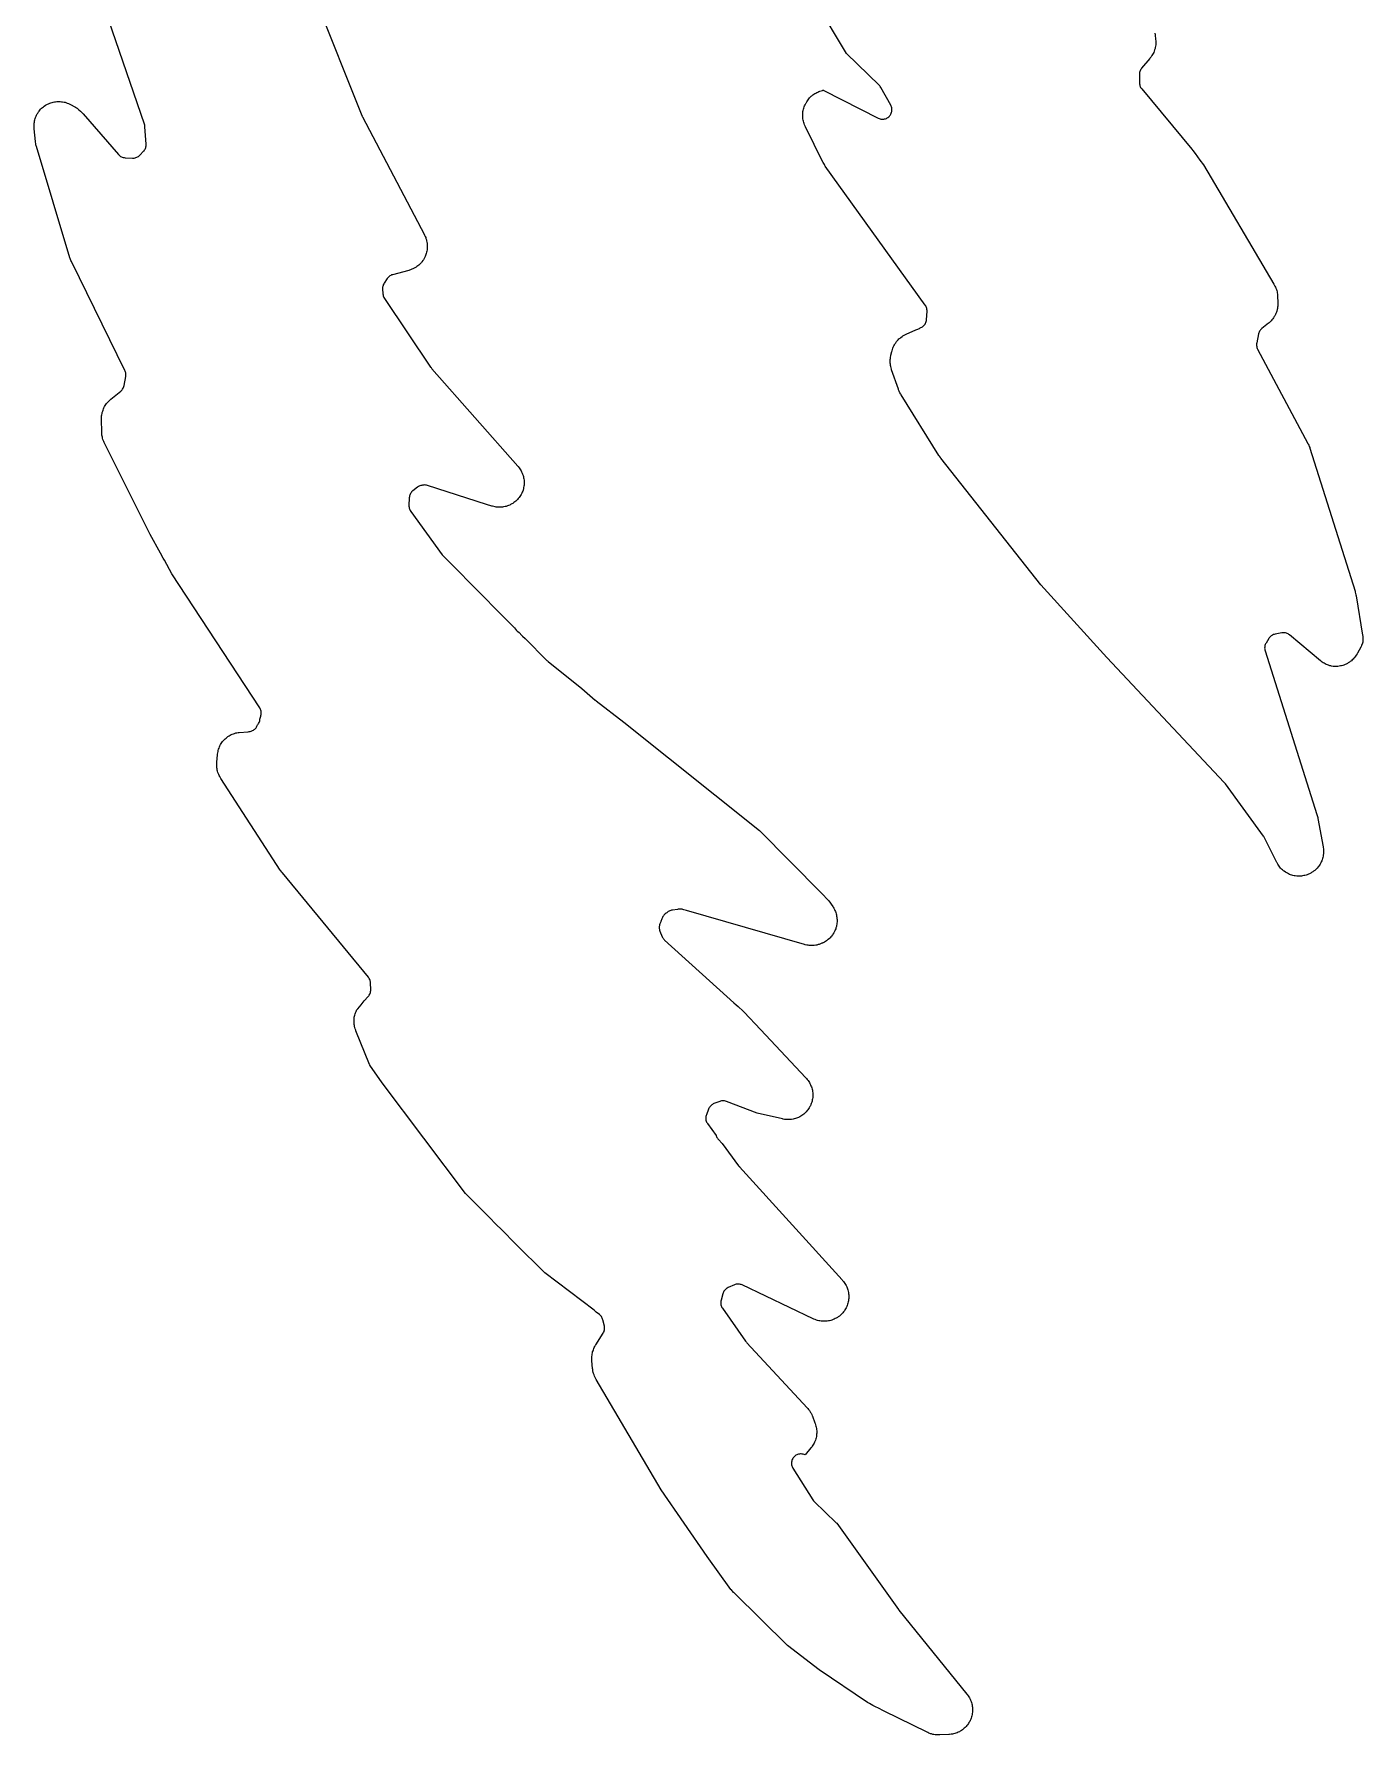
# Model space of a CAD drawing. Header units: millimetres. Extents: x 13 to 182, y 21 to 298.
# Drawn here: x 138.5 to 181, y 23.8 to 78.1 of the extents above; entities that cross this region are included whole.
import ezdxf

# ---------------------------------------------------------------- set-up
doc = ezdxf.new("R2010")
doc.units = ezdxf.units.MM
doc.layers.add('CUT', color=7, linetype='CONTINUOUS')

msp = doc.modelspace()

# ---------------------------------------------------------------- linework, layer by layer
at = {"layer": 'CUT'}
for points in [[(147.5012, 79.2429), (148.9857, 75.5288), (148.9918, 75.5147), (149.0007, 75.4954), (149.0075, 75.4816), (150.9822, 71.7178), (150.9914, 71.6992), (151.009, 71.6616), (151.0248, 71.6232), (151.0353, 71.5939), (151.0475, 71.5543), (151.0553, 71.5242), (151.0638, 71.4835), (151.0687, 71.4528), (151.0735, 71.4116), (151.0756, 71.3806), (151.0765, 71.3391), (151.0757, 71.308), (151.0728, 71.2666), (151.0692, 71.2359), (151.0624, 71.1946), (151.0553, 71.1613), (151.0443, 71.1194), (151.0346, 71.0889), (151.0197, 71.0486), (151.0071, 71.0189), (150.9885, 70.9802), (150.9731, 70.9519), (150.9508, 70.9152), (150.9329, 70.8885), (150.9072, 70.854), (150.8867, 70.8291), (150.8579, 70.7973), (150.8351, 70.7745), (150.8034, 70.7455), (150.7786, 70.725), (150.7442, 70.6992), (150.7175, 70.6811), (150.6809, 70.6588), (150.6526, 70.6433), (150.614, 70.6245), (150.5844, 70.6118), (150.5441, 70.5968), (150.5032, 70.5838), (150.4826, 70.5777), (149.9665, 70.4396), (149.9367, 70.43), (149.9081, 70.4173), (149.881, 70.4017), (149.8557, 70.3834), (149.8324, 70.3625), (149.8114, 70.3393), (149.7929, 70.314), (149.6966, 70.1668), (149.6827, 70.1432), (149.6709, 70.1183), (149.6615, 70.0925), (149.6545, 70.066), (149.6499, 70.0389), (149.6478, 70.0115), (149.6483, 69.984), (149.658, 69.8277), (149.6616, 69.7961), (149.6686, 69.765), (149.6788, 69.7349), (149.6922, 69.706), (149.7085, 69.6787), (151.1844, 67.4869), (151.1958, 67.4711), (151.2122, 67.4499), (151.2246, 67.4349), (153.9675, 64.324), (153.9819, 64.3068), (154.0099, 64.2717), (154.0361, 64.2353), (154.0543, 64.207), (154.0767, 64.1681), (154.092, 64.1382), (154.1105, 64.0973), (154.1227, 64.066), (154.137, 64.0234), (154.1461, 63.9911), (154.156, 63.9473), (154.1618, 63.9142), (154.1674, 63.8696), (154.1699, 63.8361), (154.1709, 63.7912), (154.1701, 63.7576), (154.1667, 63.7129), (154.1625, 63.6795), (154.1546, 63.6353), (154.1471, 63.6026), (154.1349, 63.5594), (154.1241, 63.5275), (154.1077, 63.4857), (154.0938, 63.4551), (154.0733, 63.4152), (154.0565, 63.3861), (154.0321, 63.3484), (154.0124, 63.3212), (153.9844, 63.2861), (153.9621, 63.2609), (153.9307, 63.2288), (153.906, 63.206), (153.8716, 63.1772), (153.8448, 63.157), (153.8076, 63.1317), (153.7789, 63.1142), (153.7395, 63.0929), (153.7091, 63.0783), (153.6678, 63.061), (153.6361, 63.0495), (153.5932, 63.0364), (153.5606, 63.0281), (153.5166, 63.0193), (153.4834, 63.0144), (153.4387, 63.01), (153.4051, 63.0084), (153.3602, 63.0085), (153.3266, 63.0102), (153.282, 63.0148), (153.2488, 63.0198), (153.2048, 63.0288), (153.1613, 63.04), (153.1397, 63.0461), (152.9648, 63.1005), (151.0854, 63.7058), (151.0566, 63.7135), (151.0272, 63.7184), (150.9975, 63.7202), (150.9677, 63.7192), (150.9382, 63.7151), (150.9187, 63.7105), (150.8983, 63.7078), (150.8703, 63.7015), (150.8432, 63.6925), (150.817, 63.681), (150.792, 63.667), (150.7684, 63.6507), (150.6189, 63.5362), (150.5967, 63.5175), (150.5765, 63.4967), (150.5583, 63.474), (150.5425, 63.4497), (150.529, 63.424), (150.5181, 63.3971), (150.5099, 63.3693), (150.5043, 63.3408), (150.5016, 63.3119), (150.4902, 63.0675), (150.4903, 63.0386), (150.4931, 63.0099), (150.4987, 62.9815), (150.507, 62.9539), (150.5179, 62.9271), (150.5313, 62.9016), (150.5471, 62.8774), (151.5523, 61.4918), (151.5666, 61.4736), (151.5822, 61.4566), (152.2502, 60.7837), (152.2519, 60.7816), (152.2674, 60.764), (152.2791, 60.7515), (153.8598, 59.151), (153.9277, 59.0723), (153.946, 59.0527), (153.9661, 59.035), (154.0079, 59.001), (154.0927, 58.9152), (154.1001, 58.9079), (154.1105, 58.8982), (154.1181, 58.8912), (154.2031, 58.8163), (154.9003, 58.1139), (154.9129, 58.102), (154.9305, 58.0862), (154.9437, 58.075), (156.0143, 57.2199), (156.4388, 56.8457), (156.4472, 56.8386), (156.4589, 56.829), (156.4675, 56.8222), (157.3619, 56.1435), (161.6957, 52.682), (163.6571, 50.6881), (163.9047, 50.4356), (164.0299, 50.2494), (164.0415, 50.2313), (164.0638, 50.1946), (164.0843, 50.1568), (164.0982, 50.1278), (164.115, 50.0882), (164.1262, 50.058), (164.1391, 50.017), (164.1473, 49.9859), (164.1563, 49.9439), (164.1615, 49.9121), (164.1664, 49.8694), (164.1685, 49.8373), (164.1693, 49.7943), (164.1684, 49.7621), (164.1651, 49.7193), (164.1611, 49.6873), (164.1538, 49.645), (164.1468, 49.6135), (164.1354, 49.5721), (164.1254, 49.5415), (164.1101, 49.5013), (164.0973, 49.4718), (164.0782, 49.4333), (164.0626, 49.4051), (164.04, 49.3686), (164.0217, 49.342), (163.9957, 49.3078), (163.9751, 49.2831), (163.9459, 49.2516), (163.923, 49.229), (163.8909, 49.2003), (163.8659, 49.18), (163.8313, 49.1546), (163.8045, 49.1368), (163.7676, 49.1147), (163.7297, 49.0945), (163.7105, 49.0848), (163.7079, 49.0835), (163.6867, 49.0741), (163.6438, 49.0564), (163.6, 49.041), (163.5667, 49.0311), (163.5216, 49.0202), (163.4874, 49.0138), (163.4414, 49.0076), (163.4068, 49.0048), (163.3604, 49.0034), (163.3257, 49.0041), (163.2794, 49.0075), (163.2449, 49.0118), (163.1992, 49.02), (163.154, 49.0304), (163.1315, 49.0362), (159.3595, 50.1181), (159.2713, 50.1489), (159.2451, 50.1567), (159.2184, 50.1622), (159.1912, 50.1651), (159.164, 50.1656), (159.1629, 50.1655), (159.149, 50.1661), (159.1209, 50.1648), (159.093, 50.1607), (159.0739, 50.1561), (158.9087, 50.1364), (158.8809, 50.1317), (158.8538, 50.1245), (158.8274, 50.1148), (158.8021, 50.1027), (158.778, 50.0882), (158.7553, 50.0716), (158.7344, 50.0529), (158.7322, 50.0505), (158.7318, 50.0504), (158.7061, 50.0351), (158.682, 50.0175), (158.6598, 49.9975), (158.6396, 49.9753), (158.6218, 49.9513), (158.6065, 49.9257), (158.5938, 49.8986), (158.5835, 49.8736), (158.5707, 49.8532), (158.5579, 49.8277), (158.5476, 49.8012), (158.5399, 49.7738), (158.5378, 49.7622), (158.5097, 49.6938), (158.5, 49.6663), (158.493, 49.638), (158.4887, 49.6092), (158.4873, 49.58), (158.4887, 49.5509), (158.4929, 49.5221), (158.4999, 49.4938), (158.5096, 49.4663), (158.5839, 49.2847), (158.5952, 49.2603), (158.6086, 49.2371), (158.624, 49.2151), (158.6414, 49.1946), (158.6605, 49.1757), (160.6502, 47.3784), (160.8734, 47.1762), (160.9512, 47.1057), (161.0057, 47.0563), (161.171, 46.9065), (161.1895, 46.8884), (161.202, 46.8757), (161.7228, 46.3245), (163.1755, 44.7725), (163.1901, 44.756), (163.2186, 44.7225), (163.2454, 44.6876), (163.2641, 44.6604), (163.2874, 44.6231), (163.3034, 44.5942), (163.3229, 44.5548), (163.336, 44.5245), (163.3516, 44.4833), (163.3617, 44.4519), (163.3731, 44.4094), (163.3801, 44.3772), (163.3874, 44.3338), (163.3912, 44.301), (163.3941, 44.2571), (163.3947, 44.2241), (163.3934, 44.1801), (163.3908, 44.1473), (163.3851, 44.1036), (163.3793, 44.0711), (163.3694, 44.0282), (163.3604, 43.9965), (163.3464, 43.9548), (163.3344, 43.9241), (163.3163, 43.8839), (163.3014, 43.8545), (163.2795, 43.8163), (163.2617, 43.7886), (163.2362, 43.7527), (163.2158, 43.7268), (163.1869, 43.6936), (163.1641, 43.6698), (163.1321, 43.6395), (163.107, 43.6181), (163.0722, 43.5911), (163.0452, 43.5722), (163.0079, 43.5488), (162.9792, 43.5326), (162.9398, 43.513), (162.9096, 43.4997), (162.8685, 43.484), (162.8371, 43.4737), (162.7947, 43.4621), (162.7625, 43.4549), (162.7191, 43.4475), (162.6863, 43.4435), (162.6424, 43.4403), (162.6095, 43.4396), (162.5655, 43.4407), (162.5326, 43.4432), (162.4889, 43.4487), (162.4455, 43.4562), (162.4239, 43.4606), (161.6203, 43.6419), (160.6332, 44.0199), (160.6035, 44.0295), (160.573, 44.036), (160.542, 44.0393), (160.5108, 44.0394), (160.4797, 44.0362), (160.4492, 44.0298), (160.4195, 44.0202), (160.2372, 43.951), (160.2115, 43.9399), (160.187, 43.9264), (160.1639, 43.9107), (160.1423, 43.893), (160.1224, 43.8732), (160.1045, 43.8518), (160.0887, 43.8287), (160.0751, 43.8043), (160.0638, 43.7787), (159.9939, 43.5979), (159.9845, 43.5693), (159.978, 43.5399), (159.9744, 43.51), (159.9739, 43.4799), (159.9764, 43.4498), (159.9819, 43.4202), (159.9904, 43.3913), (160.0017, 43.3634), (160.0157, 43.3367), (160.0324, 43.3116), (160.309, 42.9368), (160.3117, 42.9258), (160.3209, 42.8988), (160.3326, 42.8729), (160.3467, 42.8481), (160.3631, 42.8248), (160.3817, 42.8032), (160.5013, 42.6764), (161.0252, 41.9666), (161.0346, 41.9546), (161.0478, 41.9384), (161.0578, 41.9269), (164.3331, 38.3209), (164.3476, 38.3042), (164.3757, 38.2701), (164.402, 38.2346), (164.4204, 38.2071), (164.4432, 38.1692), (164.4588, 38.14), (164.4777, 38.1001), (164.4904, 38.0695), (164.5054, 38.0279), (164.515, 37.9963), (164.5258, 37.9534), (164.5322, 37.9209), (164.5387, 37.8772), (164.542, 37.8443), (164.5442, 37.8002), (164.5442, 37.7671), (164.5421, 37.7229), (164.5388, 37.69), (164.5323, 37.6463), (164.5259, 37.6138), (164.5152, 37.5709), (164.5056, 37.5392), (164.4907, 37.4976), (164.478, 37.467), (164.4591, 37.4271), (164.4435, 37.3979), (164.4208, 37.36), (164.4024, 37.3325), (164.3761, 37.297), (164.3551, 37.2714), (164.3254, 37.2386), (164.302, 37.2152), (164.2692, 37.1856), (164.2436, 37.1646), (164.2081, 37.1383), (164.1806, 37.1199), (164.1427, 37.0972), (164.1135, 37.0816), (164.0735, 37.0627), (164.0429, 37.0501), (164.0013, 37.0352), (163.9696, 37.0256), (163.9267, 37.0149), (163.8943, 37.0085), (163.8505, 37.002), (163.8176, 36.9988), (163.7735, 36.9967), (163.7403, 36.9967), (163.6962, 36.9989), (163.6633, 37.0022), (163.6196, 37.0088), (163.5871, 37.0152), (163.5442, 37.026), (163.5126, 37.0357), (163.471, 37.0506), (163.4302, 37.0676), (163.41, 37.0766), (161.1362, 38.1557), (161.11, 38.1667), (161.0828, 38.1751), (161.0549, 38.1809), (161.0267, 38.1841), (160.9982, 38.1846), (160.9698, 38.1823), (160.9418, 38.1774), (160.9144, 38.1699), (160.8878, 38.1597), (160.6871, 38.0723), (160.6603, 38.059), (160.6349, 38.0431), (160.6113, 38.0248), (160.5896, 38.0041), (160.5701, 37.9815), (160.5529, 37.9569), (160.5382, 37.9308), (160.5263, 37.9034), (160.5171, 37.8749), (160.4616, 37.6676), (160.4554, 37.6392), (160.452, 37.6102), (160.4515, 37.581), (160.4537, 37.552), (160.4588, 37.5233), (160.4667, 37.4952), (160.4773, 37.468), (160.4904, 37.442), (160.506, 37.4173), (161.2481, 36.3629), (161.2601, 36.347), (161.2773, 36.3257), (161.2904, 36.3107), (163.2169, 34.2275), (163.2309, 34.2116), (163.2582, 34.1792), (163.2839, 34.1455), (163.302, 34.1193), (163.3245, 34.0834), (163.34, 34.0556), (163.3589, 34.0177), (163.3761, 33.979), (163.3842, 33.9594), (163.4642, 33.7526), (163.4715, 33.7323), (163.4852, 33.6912), (163.4968, 33.6496), (163.5041, 33.618), (163.5117, 33.5754), (163.5159, 33.5433), (163.5193, 33.5001), (163.5204, 33.4678), (163.5197, 33.4245), (163.5177, 33.3922), (163.5128, 33.3492), (163.5077, 33.3172), (163.4988, 33.2749), (163.4906, 33.2435), (163.4776, 33.2022), (163.4664, 33.1718), (163.4496, 33.132), (163.4355, 33.1028), (163.4149, 33.0647), (163.3982, 33.037), (163.374, 33.0011), (163.3481, 32.9665), (163.3348, 32.9494), (163.1518, 32.7272), (163.1136, 32.7408), (163.0851, 32.7494), (163.056, 32.7551), (163.0265, 32.7579), (162.9968, 32.7578), (162.9673, 32.7548), (162.9382, 32.7488), (162.9099, 32.7401), (162.8825, 32.7285), (162.8565, 32.7143), (162.8319, 32.6976), (162.8092, 32.6786), (162.7884, 32.6574), (162.7698, 32.6343), (162.7536, 32.6094), (162.74, 32.5831), (162.729, 32.5555), (162.7207, 32.527), (162.7154, 32.4978), (162.7129, 32.4682), (162.7134, 32.4386), (162.7168, 32.4091), (162.7231, 32.3801), (162.7323, 32.3518), (162.7442, 32.3247), (162.7587, 32.2988), (163.3921, 31.2894), (163.4135, 31.2596), (163.4384, 31.2326), (164.1452, 30.5536), (164.1611, 30.54), (166.1293, 27.7877), (166.1347, 27.7804), (166.1422, 27.7706), (166.1477, 27.7635), (168.3182, 25.0839), (168.3319, 25.0661), (168.3584, 25.0298), (168.3831, 24.9922), (168.4001, 24.9632), (168.4209, 24.9233), (168.435, 24.8927), (168.4517, 24.851), (168.4627, 24.8191), (168.4751, 24.7759), (168.4828, 24.7432), (168.4909, 24.699), (168.4953, 24.6656), (168.499, 24.6208), (168.5, 24.5871), (168.4992, 24.5422), (168.4969, 24.5086), (168.4915, 24.4639), (168.4859, 24.4307), (168.4761, 24.3869), (168.4672, 24.3544), (168.4531, 24.3117), (168.441, 24.2803), (168.4227, 24.2392), (168.4075, 24.2092), (168.3852, 24.1702), (168.3671, 24.1418), (168.341, 24.1052), (168.3201, 24.0787), (168.2905, 24.0449), (168.2671, 24.0207), (168.2343, 23.99), (168.2086, 23.9682), (168.1729, 23.9409), (168.1451, 23.9218), (168.1069, 23.8983), (168.0774, 23.882), (168.0369, 23.8624), (168.0059, 23.8492), (167.9638, 23.8337), (167.9316, 23.8237), (167.8881, 23.8124), (167.8551, 23.8056), (167.8107, 23.7988), (167.766, 23.7942), (167.7436, 23.7925), (167.4572, 23.7774), (167.4342, 23.7768), (167.388, 23.7767), (167.3419, 23.779), (167.3076, 23.7825), (167.2619, 23.7895), (167.2281, 23.7965), (167.1834, 23.8082), (167.1505, 23.8186), (167.1073, 23.8347), (167.065, 23.8531), (167.044, 23.8628), (165.6737, 24.5424), (165.4718, 24.6441), (165.4246, 24.6678), (165.3171, 24.722), (165.2016, 24.7802), (165.1647, 24.8017), (165.1391, 24.8178), (163.5963, 25.8615), (162.5862, 26.6326), (160.8782, 28.3163), (160.8651, 28.3297), (160.8396, 28.3571), (160.8152, 28.3855), (160.792, 28.4149), (160.7807, 28.4299), (160.0207, 29.481), (158.5473, 31.6147), (156.4737, 35.135), (156.4618, 35.1566), (156.4391, 35.2005), (156.4188, 35.2456), (156.4055, 35.2802), (156.3903, 35.3273), (156.3809, 35.3631), (156.3709, 35.4115), (156.3637, 35.4604), (156.3607, 35.485), (156.3379, 35.7307), (156.3365, 35.7518), (156.3346, 35.7942), (156.3347, 35.8367), (156.3362, 35.8684), (156.3403, 35.9107), (156.3448, 35.9421), (156.3529, 35.9838), (156.3604, 36.0147), (156.3723, 36.0555), (156.3827, 36.0855), (156.3984, 36.1249), (156.4116, 36.1539), (156.431, 36.1916), (156.4521, 36.2284), (156.4631, 36.2466), (156.6964, 36.612), (156.7114, 36.6383), (156.7236, 36.666), (156.733, 36.6948), (156.7395, 36.7244), (156.7429, 36.7545), (156.7433, 36.7847), (156.7407, 36.8149), (156.735, 36.8446), (156.6873, 37.0401), (156.6789, 37.0682), (156.6678, 37.0954), (156.6542, 37.1214), (156.638, 37.1459), (156.6196, 37.1687), (156.599, 37.1896), (156.5764, 37.2084), (156.4741, 37.2856), (156.4708, 37.2904), (156.4532, 37.3117), (156.4337, 37.3313), (156.4125, 37.3489), (154.8311, 38.5486), (154.807, 38.5682), (154.7983, 38.5758), (153.9147, 39.4541), (153.435, 39.9353), (153.2885, 40.0822), (153.0401, 40.3313), (152.2989, 41.0747), (152.298, 41.0758), (149.6389, 44.6136), (149.2426, 45.1779), (149.2388, 45.1863), (149.2311, 45.2042), (148.796, 46.277), (148.7884, 46.2971), (148.7742, 46.3377), (148.7619, 46.3789), (148.7542, 46.4102), (148.7459, 46.4524), (148.7412, 46.4842), (148.737, 46.527), (148.7354, 46.5592), (148.7352, 46.6022), (148.7367, 46.6344), (148.7407, 46.6772), (148.7452, 46.7091), (148.7532, 46.7513), (148.7608, 46.7826), (148.7728, 46.8239), (148.7833, 46.8544), (148.7993, 46.8943), (148.8126, 46.9236), (148.8185, 46.9352), (148.8557, 46.982), (148.9591, 47.1125), (148.991, 47.1528), (149.0595, 47.2392), (149.1873, 47.3731), (149.207, 47.3959), (149.2242, 47.4205), (149.2389, 47.4467), (149.2509, 47.4742), (149.2601, 47.5028), (149.2664, 47.5322), (149.2698, 47.562), (149.2701, 47.5921), (149.2613, 47.8132), (149.259, 47.841), (149.254, 47.8684), (149.2465, 47.8952), (149.2366, 47.9212), (149.2243, 47.9462), (149.2098, 47.97), (149.1931, 47.9922), (146.4479, 51.3223), (146.4321, 51.3425), (146.3943, 51.3941), (146.3798, 51.4152), (144.4788, 54.3448), (144.4675, 54.3631), (144.4459, 54.4001), (144.4261, 54.4382), (144.4126, 54.4674), (144.3965, 54.5072), (144.3859, 54.5375), (144.3736, 54.5786), (144.3659, 54.6099), (144.3577, 54.652), (144.353, 54.6838), (144.3488, 54.7265), (144.3471, 54.7586), (144.347, 54.8015), (144.3489, 54.8444), (144.3504, 54.8658), (144.3717, 55.0955), (144.3743, 55.1178), (144.3806, 55.1623), (144.3892, 55.2063), (144.3973, 55.239), (144.4102, 55.2819), (144.4215, 55.3136), (144.4386, 55.3551), (144.453, 55.3855), (144.4742, 55.4251), (144.4915, 55.4539), (144.5165, 55.4912), (144.5367, 55.5181), (144.5653, 55.5527), (144.588, 55.5775), (144.6199, 55.6091), (144.645, 55.6315), (144.6799, 55.6597), (144.707, 55.6795), (144.7446, 55.7041), (144.7736, 55.7211), (144.8134, 55.7419), (144.844, 55.7559), (144.8856, 55.7726), (144.9174, 55.7835), (144.9606, 55.7959), (144.9933, 55.8036), (145.0375, 55.8117), (145.0614, 55.8148), (145.3511, 55.8347), (145.3817, 55.8383), (145.4117, 55.8451), (145.416, 55.8466), (145.4436, 55.8528), (145.4704, 55.8616), (145.4963, 55.8729), (145.5211, 55.8866), (145.5444, 55.9025), (145.5662, 55.9206), (145.5861, 55.9407), (145.6041, 55.9625), (145.6199, 55.9859), (145.6334, 56.0107), (145.6446, 56.0367), (145.6502, 56.0516), (145.6506, 56.052), (145.6697, 56.0747), (145.6865, 56.0991), (145.7008, 56.1251), (145.7125, 56.1524), (145.7214, 56.1806), (145.7275, 56.2097), (145.7307, 56.2392), (145.7326, 56.2716), (145.7536, 56.3277), (145.7622, 56.3545), (145.7683, 56.382), (145.7718, 56.4099), (145.7726, 56.4381), (145.7708, 56.4662), (145.7664, 56.494), (145.7594, 56.5213), (145.7498, 56.5478), (145.7379, 56.5732), (145.7235, 56.5975), (142.9151, 60.8788), (142.6747, 61.3167), (142.6369, 61.3854), (142.5512, 61.5415), (142.2236, 62.138), (140.7619, 65.0548), (140.7533, 65.0729), (140.737, 65.1095), (140.7223, 65.1468), (140.7125, 65.1752), (140.7012, 65.2137), (140.694, 65.2429), (140.6861, 65.2822), (140.6816, 65.3119), (140.6773, 65.3518), (140.6747, 65.3918), (140.6739, 65.4119), (140.6663, 65.8164), (140.6665, 65.8389), (140.6679, 65.8839), (140.6715, 65.9288), (140.676, 65.9622), (140.6841, 66.0065), (140.6918, 66.0393), (140.7043, 66.0826), (140.7153, 66.1145), (140.7321, 66.1562), (140.7462, 66.1869), (140.7671, 66.2268), (140.7842, 66.2558), (140.8089, 66.2934), (140.8289, 66.3206), (140.8572, 66.3556), (140.8798, 66.3807), (140.9115, 66.4126), (140.9448, 66.4429), (140.9618, 66.4577), (141.2819, 66.721), (141.3038, 66.741), (141.3237, 66.763), (141.3413, 66.7869), (141.3565, 66.8124), (141.369, 66.8393), (141.3789, 66.8673), (141.3859, 66.8962), (141.4424, 67.1911), (141.4464, 67.2186), (141.4478, 67.2462), (141.4466, 67.2739), (141.4429, 67.3014), (141.4367, 67.3284), (141.428, 67.3547), (141.417, 67.3801), (139.7136, 70.8412), (139.7057, 70.858), (139.6907, 70.8919), (139.6772, 70.9264), (139.665, 70.9615), (139.6593, 70.9791), (138.5893, 74.5325), (138.5837, 74.553), (138.5733, 74.5943), (138.565, 74.636), (138.5586, 74.678), (138.5559, 74.6992), (138.5148, 75.0955), (138.5131, 75.1176), (138.5107, 75.1617), (138.5105, 75.2058), (138.5119, 75.2389), (138.516, 75.2829), (138.5207, 75.3156), (138.5291, 75.359), (138.537, 75.3911), (138.5496, 75.4334), (138.5606, 75.4646), (138.5773, 75.5055), (138.5913, 75.5355), (138.612, 75.5746), (138.6288, 75.603), (138.6532, 75.6399), (138.6728, 75.6665), (138.7006, 75.7008), (138.7227, 75.7254), (138.7538, 75.7568), (138.7782, 75.7792), (138.8122, 75.8073), (138.8387, 75.8272), (138.8753, 75.8519), (138.9036, 75.869), (138.9425, 75.89), (138.9724, 75.9043), (139.0131, 75.9214), (139.0442, 75.9327), (139.0864, 75.9457), (139.1185, 75.9539), (139.1617, 75.9627), (139.1944, 75.9677), (139.2384, 75.9722), (139.2714, 75.974), (139.3156, 75.9742), (139.3486, 75.9727), (139.3926, 75.9686), (139.4254, 75.9639), (139.4687, 75.9554), (139.5009, 75.9475), (139.5432, 75.9349), (139.5744, 75.9239), (139.6153, 75.9072), (139.6553, 75.8885), (139.675, 75.8786), (139.8178, 75.8031), (139.8361, 75.7929), (139.8721, 75.7716), (139.8929, 75.758), (139.9473, 75.708), (139.9964, 75.663), (140.0197, 75.6417), (140.0852, 75.5816), (141.2082, 74.2805), (141.2292, 74.2586), (141.2524, 74.2388), (141.2774, 74.2215), (141.3041, 74.2068), (141.3321, 74.1949), (141.3611, 74.1859), (141.3909, 74.1799), (141.4212, 74.1769), (141.6576, 74.1658), (141.6858, 74.1658), (141.7138, 74.1684), (141.7415, 74.1737), (141.7686, 74.1815), (141.7948, 74.1919), (141.8199, 74.2046), (141.8437, 74.2197), (141.866, 74.2369), (141.8866, 74.2562), (142.009, 74.3818), (142.0275, 74.4027), (142.044, 74.4252), (142.0584, 74.4492), (142.0704, 74.4744), (142.0801, 74.5006), (142.0872, 74.5276), (142.0919, 74.5551), (142.0939, 74.583), (142.0934, 74.6109), (142.0565, 75.1697), (142.0536, 75.1961), (142.0483, 75.2221), (142.0408, 75.2476), (140.6625, 79.2493)], [(174.3204, 78.1524), (174.3289, 78.1069), (174.3326, 78.084), (174.3468, 77.9789), (174.3493, 77.9556), (174.3532, 77.909), (174.3546, 77.8622), (174.3538, 77.8272), (174.3504, 77.7805), (174.3459, 77.7457), (174.3377, 77.6996), (174.3297, 77.6655), (174.3166, 77.6205), (174.3051, 77.5874), (174.2875, 77.5441), (174.2726, 77.5123), (174.2506, 77.471), (174.2325, 77.441), (174.2062, 77.4022), (174.1781, 77.3649), (174.1635, 77.3466), (173.9015, 77.0346), (173.8831, 77.0103), (173.8673, 76.9844), (173.8543, 76.957), (173.844, 76.9284), (173.8367, 76.8989), (173.8324, 76.8688), (173.8312, 76.8385), (173.8341, 76.5636), (173.8358, 76.5343), (173.8404, 76.5053), (173.8478, 76.4769), (173.858, 76.4493), (173.8708, 76.4229), (173.8861, 76.3978), (173.9038, 76.3744), (175.5067, 74.4557), (175.5411, 74.4089), (175.6106, 74.3145), (175.7667, 74.1023), (175.8749, 73.9552), (178.1309, 70.1366), (178.1417, 70.1173), (178.1623, 70.0782), (178.1809, 70.0382), (178.1934, 70.0075), (178.208, 69.9658), (178.2174, 69.934), (178.2279, 69.8911), (178.2341, 69.8586), (178.2403, 69.8148), (178.2443, 69.7708), (178.2458, 69.7488), (178.2541, 69.5536), (178.2545, 69.5303), (178.254, 69.4838), (178.2512, 69.4375), (178.2473, 69.4029), (178.2397, 69.357), (178.2322, 69.323), (178.2199, 69.2782), (178.209, 69.2451), (178.1921, 69.2018), (178.1778, 69.1701), (178.1566, 69.1287), (178.1391, 69.0986), (178.1137, 69.0597), (178.0932, 69.0315), (178.0639, 68.9954), (178.0406, 68.9695), (178.0078, 68.9367), (177.9733, 68.9055), (177.9557, 68.8904), (177.7449, 68.7189), (177.7232, 68.6995), (177.7036, 68.6781), (177.6861, 68.6549), (177.6709, 68.6301), (177.6583, 68.604), (177.6482, 68.5767), (177.6407, 68.5487), (177.5798, 68.2624), (177.5751, 68.2328), (177.5733, 68.2029), (177.5745, 68.173), (177.5786, 68.1433), (177.5858, 68.1142), (177.5958, 68.086), (177.6085, 68.0588), (179.2146, 65.0462), (179.2239, 65.0277), (179.2417, 64.9902), (179.2578, 64.952), (179.2721, 64.9131), (179.2787, 64.8935), (180.7202, 60.3216), (180.7287, 60.291), (180.7471, 60.2138), (180.7534, 60.1826), (180.9628, 58.9182), (180.9659, 58.8961), (180.971, 58.8517), (180.9739, 58.8072), (180.9744, 58.7737), (180.9728, 58.7291), (180.9702, 58.6982), (180.9602, 58.6664), (180.949, 58.6362), (180.9321, 58.5966), (180.9134, 58.5579), (180.9036, 58.5388), (180.7956, 58.3404), (180.7844, 58.3209), (180.7609, 58.2824), (180.7355, 58.2451), (180.7151, 58.2182), (180.686, 58.1837), (180.663, 58.1589), (180.6307, 58.1275), (180.6053, 58.1052), (180.57, 58.0771), (180.5426, 58.0575), (180.5046, 58.0331), (180.4753, 58.0163), (180.4351, 57.9958), (180.4043, 57.982), (180.3622, 57.9657), (180.3302, 57.955), (180.2867, 57.943), (180.2537, 57.9356), (180.2093, 57.928), (180.1758, 57.9239), (180.1308, 57.9208), (180.097, 57.9201), (180.0519, 57.9215), (180.0182, 57.9243), (179.9735, 57.9301), (179.9659, 57.9315), (179.9424, 57.9366), (179.9111, 57.945), (179.8699, 57.9583), (179.8395, 57.9697), (179.7998, 57.9868), (179.7707, 58.001), (179.7327, 58.0219), (179.7051, 58.0389), (179.6694, 58.0633), (179.6349, 58.0894), (179.6179, 58.1028), (178.6292, 58.928), (178.6058, 58.9456), (178.5808, 58.9609), (178.5544, 58.9737), (178.5269, 58.9838), (178.4985, 58.9912), (178.4696, 58.9958), (178.4403, 58.9976), (178.411, 58.9965), (178.382, 58.9925), (178.1661, 58.9523), (178.1389, 58.9459), (178.1125, 58.937), (178.087, 58.9257), (178.0626, 58.9121), (178.0396, 58.8963), (178.0182, 58.8784), (177.9986, 58.8586), (177.9808, 58.8371), (177.9652, 58.814), (177.8769, 58.6697), (177.8632, 58.6447), (177.8519, 58.6186), (177.8432, 58.5914), (177.837, 58.5636), (177.8336, 58.5353), (177.8328, 58.5068), (177.8348, 58.4783), (177.8395, 58.4502), (177.8468, 58.4226), (179.5041, 53.1855), (179.5118, 53.1583), (179.5288, 53.09), (179.5347, 53.0624), (179.7001, 52.1593), (179.7036, 52.1375), (179.7094, 52.0936), (179.713, 52.0495), (179.7141, 52.0163), (179.7134, 51.972), (179.7113, 51.9389), (179.7062, 51.8949), (179.7008, 51.8622), (179.6915, 51.8189), (179.6829, 51.7869), (179.6694, 51.7448), (179.6577, 51.7137), (179.64, 51.6731), (179.6253, 51.6434), (179.6038, 51.6047), (179.5862, 51.5765), (179.561, 51.5401), (179.5408, 51.5138), (179.5121, 51.4801), (179.4894, 51.4559), (179.4575, 51.4252), (179.4325, 51.4034), (179.3978, 51.3759), (179.3708, 51.3567), (179.3335, 51.3327), (179.3048, 51.3162), (179.2653, 51.2961), (179.2351, 51.2825), (179.1939, 51.2663), (179.1624, 51.2558), (179.1198, 51.2437), (179.0875, 51.2363), (179.0439, 51.2285), (179.011, 51.2243), (178.9668, 51.2208), (178.9337, 51.2199), (178.8894, 51.2208), (178.8563, 51.2231), (178.8124, 51.2283), (178.7797, 51.2339), (178.7364, 51.2434), (178.7044, 51.2521), (178.6623, 51.2659), (178.6313, 51.2777), (178.5908, 51.2955), (178.5611, 51.3104), (178.5225, 51.3321), (178.4945, 51.3498), (178.4582, 51.3752), (178.432, 51.3955), (178.3984, 51.4243), (178.3743, 51.4472), (178.3437, 51.4792), (178.322, 51.5042), (178.2947, 51.5391), (178.2756, 51.5662), (178.2518, 51.6036), (178.23, 51.642), (178.2195, 51.6616), (177.8159, 52.461), (177.8041, 52.4821), (177.7908, 52.5022), (176.5809, 54.1668), (176.5694, 54.1816), (176.553, 54.2014), (176.5406, 54.2155), (172.7911, 58.2115), (170.6767, 60.5272), (167.4893, 64.5769), (167.4748, 64.5964), (167.4399, 64.646), (167.4265, 64.6662), (166.2151, 66.6033), (166.2023, 66.625), (166.178, 66.6692), (166.1562, 66.7147), (166.1371, 66.7613), (166.1281, 66.7849), (165.9136, 67.402), (165.9071, 67.4224), (165.895, 67.4634), (165.8848, 67.5049), (165.8787, 67.5363), (165.8726, 67.5786), (165.8695, 67.6105), (165.8673, 67.6532), (165.8673, 67.6852), (165.8692, 67.7279), (165.8722, 67.7598), (165.8782, 67.8021), (165.8862, 67.8441), (165.8907, 67.865), (165.9197, 67.9856), (165.9256, 68.0077), (165.9384, 68.0514), (165.9535, 68.0944), (165.9664, 68.126), (165.9858, 68.1673), (166.0019, 68.1975), (166.0253, 68.2366), (166.0443, 68.265), (166.0716, 68.3015), (166.0934, 68.3278), (166.1242, 68.3614), (166.1486, 68.3853), (166.1827, 68.4156), (166.2093, 68.437), (166.2463, 68.4637), (166.275, 68.4823), (166.3144, 68.5051), (166.355, 68.5258), (166.3756, 68.5357), (166.686, 68.6753), (166.7212, 68.685), (166.7496, 68.6944), (166.7769, 68.7065), (166.8028, 68.7213), (166.8272, 68.7386), (166.8275, 68.7389), (166.8498, 68.7489), (166.876, 68.7623), (166.9008, 68.7782), (166.9239, 68.7964), (166.9451, 68.8168), (166.9642, 68.8392), (166.9811, 68.8633), (166.9955, 68.889), (167.0072, 68.916), (167.0163, 68.944), (167.0226, 68.9727), (167.0261, 69.002), (167.0445, 69.2695), (167.0451, 69.2992), (167.0427, 69.3287), (167.0375, 69.3578), (167.0294, 69.3863), (167.0185, 69.4139), (167.005, 69.4403), (166.9889, 69.4651), (163.7943, 73.9128), (163.784, 73.9277), (163.764, 73.958), (163.7453, 73.9892), (163.7278, 74.021), (163.7194, 74.0371), (163.1576, 75.1671), (163.1482, 75.1872), (163.1305, 75.2277), (163.1148, 75.2691), (163.1045, 75.3007), (163.093, 75.3434), (163.0859, 75.3758), (163.0786, 75.4195), (163.0747, 75.4524), (163.0717, 75.4966), (163.0711, 75.5298), (163.0725, 75.574), (163.0751, 75.6071), (163.0808, 75.651), (163.0867, 75.6836), (163.0967, 75.7267), (163.1058, 75.7587), (163.12, 75.8006), (163.1321, 75.8314), (163.1504, 75.8718), (163.1706, 75.9112), (163.1812, 75.9306), (163.189, 75.9442), (163.1998, 75.962), (163.2223, 75.9971), (163.2464, 76.0312), (163.2656, 76.0558), (163.2928, 76.0875), (163.3142, 76.1103), (163.3442, 76.1393), (163.3676, 76.16), (163.4001, 76.1861), (163.4254, 76.2045), (163.4602, 76.2275), (163.487, 76.2435), (163.5238, 76.2632), (163.5521, 76.2767), (163.5905, 76.2928), (163.6199, 76.3036), (163.6596, 76.3162), (163.7, 76.3269), (163.7202, 76.3317), (163.7394, 76.3359), (163.7517, 76.3299), (165.4878, 75.442), (165.5147, 75.4298), (165.5426, 75.4204), (165.5714, 75.4138), (165.6006, 75.41), (165.6301, 75.4091), (165.6595, 75.4111), (165.6886, 75.416), (165.717, 75.4237), (165.7446, 75.4342), (165.771, 75.4473), (165.796, 75.4629), (165.8193, 75.481), (165.8408, 75.5012), (165.8601, 75.5234), (165.8772, 75.5475), (165.8919, 75.5731), (165.9039, 75.6), (165.9133, 75.6279), (165.9198, 75.6567), (165.9235, 75.6859), (165.9244, 75.7154), (165.9223, 75.7448), (165.9174, 75.7739), (165.9096, 75.8023), (165.899, 75.8299), (165.8859, 75.8562), (165.5659, 76.4246), (165.5505, 76.4491), (165.5328, 76.472), (165.513, 76.4931), (164.4665, 77.5046), (163.4978, 79.1315)]]:
    msp.add_lwpolyline(points, dxfattribs=at)

doc.saveas('drawing.dxf')
